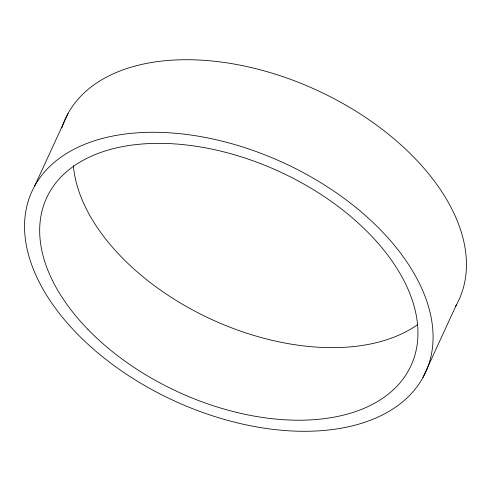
<?xml version="1.0" encoding="UTF-8"?>
<svg xmlns="http://www.w3.org/2000/svg" width="491" height="491" viewBox="0 0 491 491"><rect width="100%" height="100%" fill="white"/><g stroke="black" fill="none" stroke-linecap="round" stroke-linejoin="round"><path stroke-width="0.74" d="M34.695 185.966L68.077 113.39M422.923 377.61A216.617 130.968 24.7 0 0 186.832 134.491A216.617 130.968 24.7 0 0 76.676 333.26A216.617 130.968 24.7 0 0 422.923 377.61L456.305 305.034M61.835 127.893A216.617 130.968 24.7 0 1 315.105 89.405A216.617 130.968 24.7 0 1 455.562 306.347M417.448 324.711A200.574 121.265 24.7 0 1 210.885 319.095A200.574 121.265 24.7 0 1 73.374 165.577M87.944 329.443A200.574 121.265 24.7 0 0 408.549 370.509A200.574 121.265 24.7 0 0 189.937 145.404A200.574 121.265 24.7 0 0 87.944 329.443"/></g></svg>
